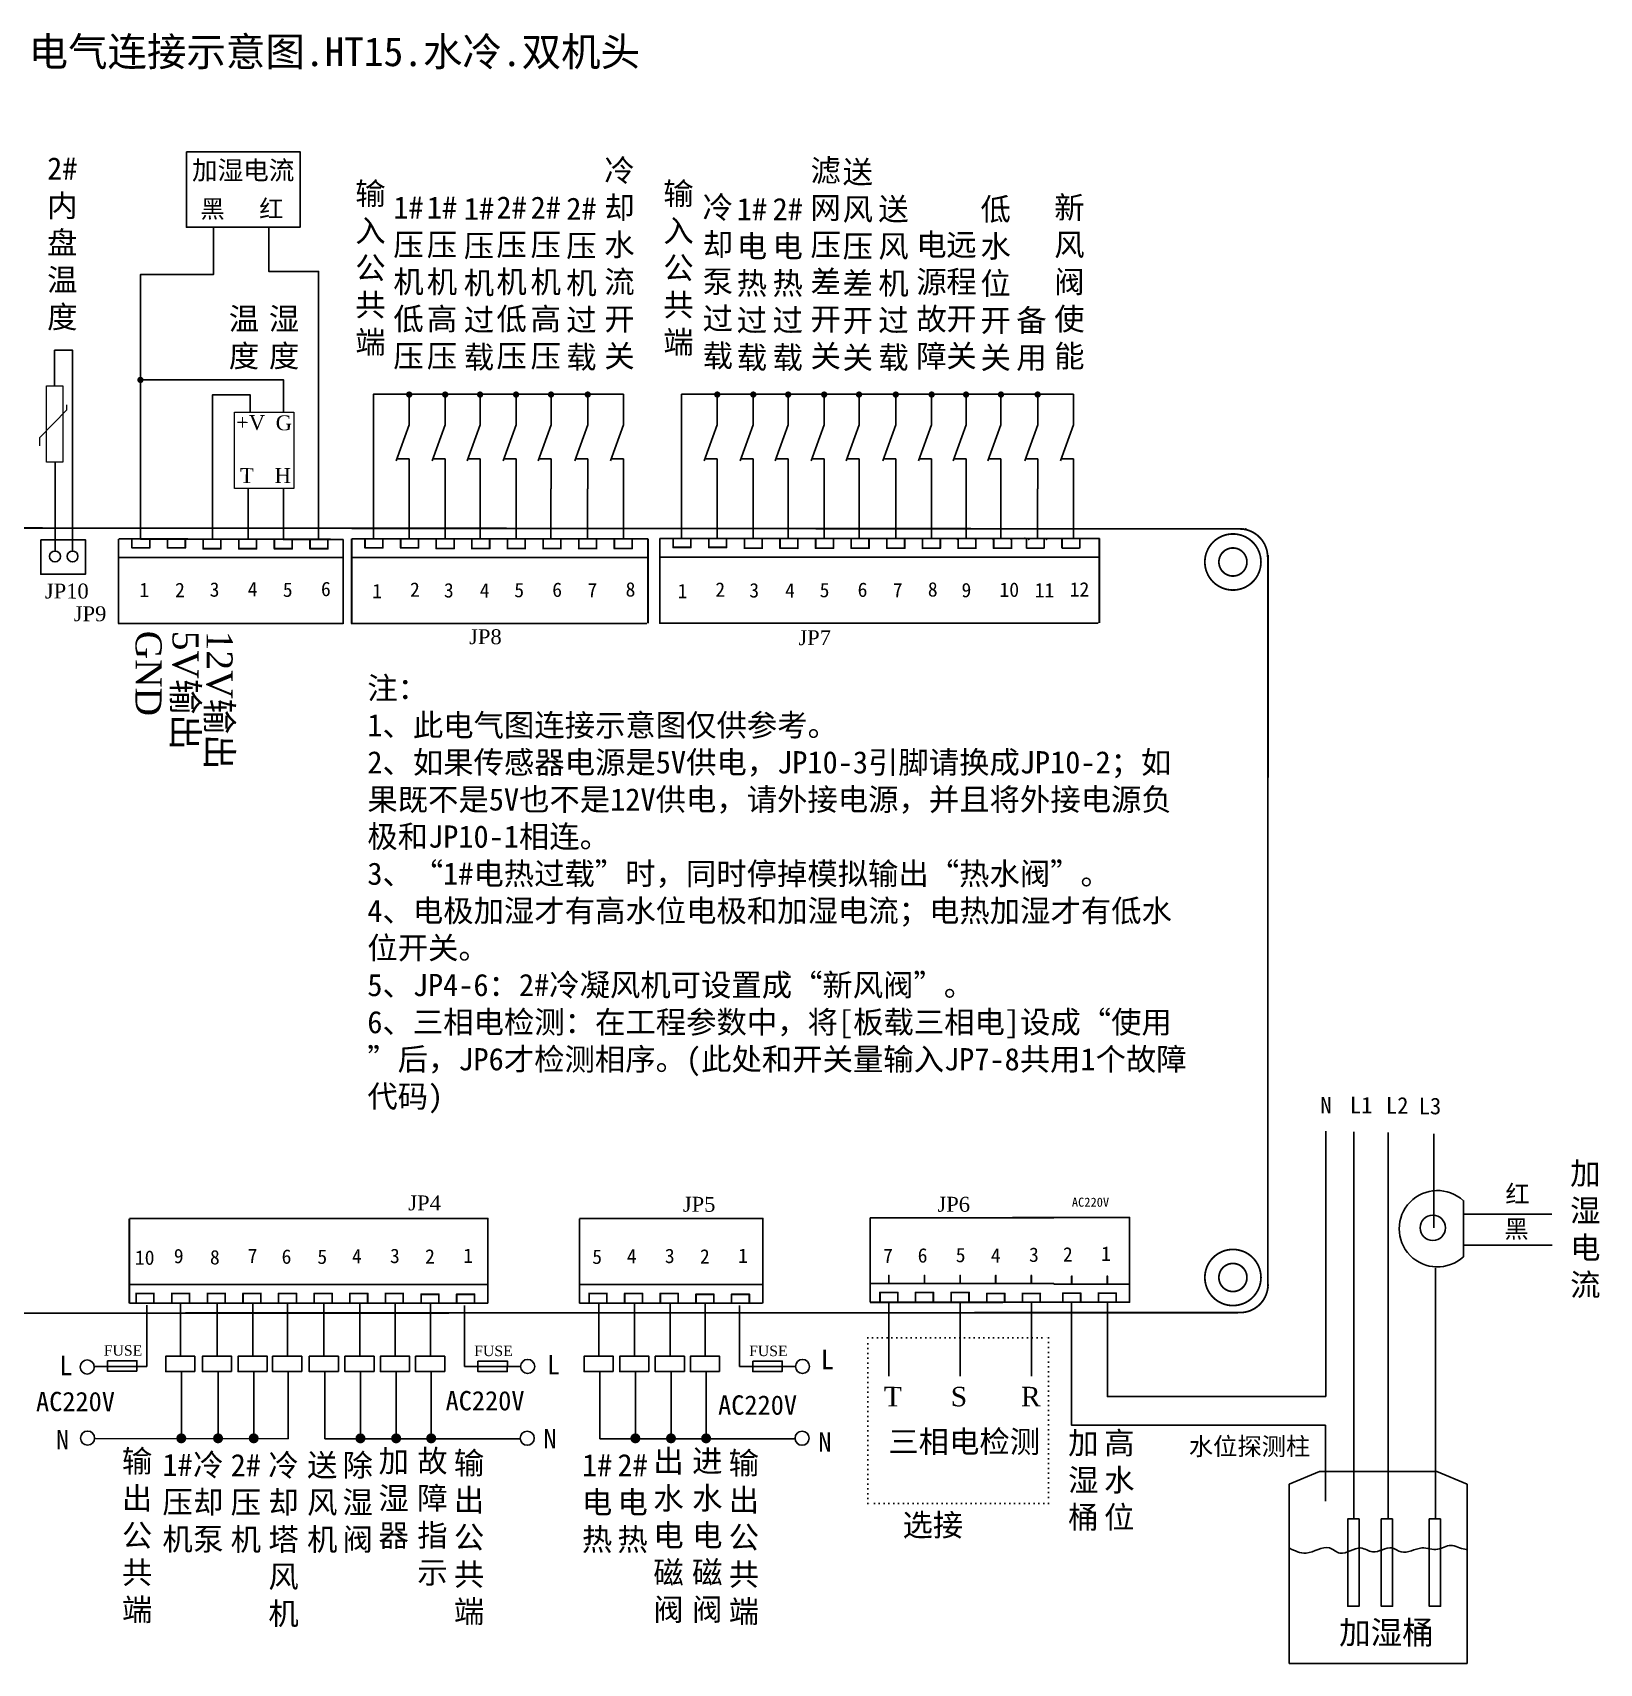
# Model space of a CAD drawing. Extents: x 11631 to 18787, y -994 to 1180.
# Drawn here: x 16699 to 18787, y -994 to 1180 of the extents above; entities that cross this region are included whole.
import ezdxf

# ---------------------------------------------------------------- set-up
doc = ezdxf.new("R2010")
doc.units = 0
doc.linetypes.add('DOT', pattern=[6.35, 0, -6.35])
doc.layers.get('0').update_dxf_attribs({"linetype": 'CONTINUOUS'})
for name, color, linetype in [('BOTTOMSOLDER', 6, 'CONTINUOUS'), ('instruction', 7, 'CONTINUOUS'), ('KEEPOUTLAYER', 6, 'CONTINUOUS'), ('MECHANICAL1', 251, 'CONTINUOUS'), ('TOPOVERLAY', 2, 'CONTINUOUS')]:
    doc.layers.add(name, color=color, linetype=linetype)
doc.styles.add('宋体', font='')
doc.styles.get('宋体').set_extended_font_data('SimSun')

# ---------------------------------------------------------------- blocks, each defined once
blk = doc.blocks.new('常闭2')
at = {"color": 0}
for p, q in [((1.28, 7.79), (1.28, 5.04)), ((1.28, 1.9), (2.48, 5.21)), ((1.28, 5.04), (2.42, 5.04)), ((1.28, 1.9), (1.28, -0.93))]:
    blk.add_line(p, q, dxfattribs=at)

msp = doc.modelspace()

# ---------------------------------------------------------------- hatches: boundary and pattern name
h = msp.add_hatch(color=256)
edge = h.paths.add_edge_path()
edge.add_arc((16842.5, 716.6), 4.23, 540, 900)
h = msp.add_hatch(color=256)
edge = h.paths.add_edge_path()
edge.add_arc((17200.8, 697.1), 4.23, 540, 900)
h = msp.add_hatch(color=256)
edge = h.paths.add_edge_path()
edge.add_arc((17248.8, 697.1), 4.23, 540, 900)
h = msp.add_hatch(color=256)
edge = h.paths.add_edge_path()
edge.add_arc((17295.3, 697.1), 4.23, 540, 900)
h = msp.add_hatch(color=256)
edge = h.paths.add_edge_path()
edge.add_arc((17343.3, 697.1), 4.23, 540, 900)
h = msp.add_hatch(color=256)
edge = h.paths.add_edge_path()
edge.add_arc((17389.9, 697.1), 4.23, 540, 900)
h = msp.add_hatch(color=256)
edge = h.paths.add_edge_path()
edge.add_arc((17438.8, 697.1), 4.23, 540, 900)
h = msp.add_hatch(color=256)
edge = h.paths.add_edge_path()
edge.add_arc((17611.5, 697.1), 4.23, 540, 900)
h = msp.add_hatch(color=256)
edge = h.paths.add_edge_path()
edge.add_arc((17659.5, 697.1), 4.23, 540, 900)
h = msp.add_hatch(color=256)
edge = h.paths.add_edge_path()
edge.add_arc((17706, 697.1), 4.23, 540, 900)
h = msp.add_hatch(color=256)
edge = h.paths.add_edge_path()
edge.add_arc((17754, 697.1), 4.23, 540, 900)
h = msp.add_hatch(color=256)
edge = h.paths.add_edge_path()
edge.add_arc((17800.5, 697.1), 4.23, 540, 900)
h = msp.add_hatch(color=256)
edge = h.paths.add_edge_path()
edge.add_arc((17849.5, 697.1), 4.23, 540, 900)
h = msp.add_hatch(color=256)
edge = h.paths.add_edge_path()
edge.add_arc((17897.3, 697.1), 4.23, 540, 900)
h = msp.add_hatch(color=256)
edge = h.paths.add_edge_path()
edge.add_arc((17943.2, 697.1), 4.23, 540, 900)
h = msp.add_hatch(color=256)
edge = h.paths.add_edge_path()
edge.add_arc((17989.7, 697.1), 4.23, 540, 900)
h = msp.add_hatch(color=256)
edge = h.paths.add_edge_path()
edge.add_arc((18038.6, 697.1), 4.23, 540, 900)
h = msp.add_hatch(color=256)
edge = h.paths.add_edge_path()
edge.add_arc((16897, -694.2), 6.71, 180, 540)
h = msp.add_hatch(color=256)
edge = h.paths.add_edge_path()
edge.add_arc((16946, -694.2), 6.71, 180, 540)
h = msp.add_hatch(color=256)
edge = h.paths.add_edge_path()
edge.add_arc((16993.5, -694.2), 6.71, 180, 540)
h = msp.add_hatch(color=256)
edge = h.paths.add_edge_path()
edge.add_arc((17135.8, -694.2), 6.71, 180, 540)
h = msp.add_hatch(color=256)
edge = h.paths.add_edge_path()
edge.add_arc((17183.4, -694.2), 6.71, 180, 540)
h = msp.add_hatch(color=256)
edge = h.paths.add_edge_path()
edge.add_arc((17230.1, -694.2), 6.71, 180, 540)
h = msp.add_hatch(color=256)
edge = h.paths.add_edge_path()
edge.add_arc((17502.3, -694.2), 6.71, 180, 540)
h = msp.add_hatch(color=256)
edge = h.paths.add_edge_path()
edge.add_arc((17549.8, -694.2), 6.71, 180, 540)
h = msp.add_hatch(color=256)
edge = h.paths.add_edge_path()
edge.add_arc((17596.6, -694.2), 6.71, 180, 540)

# ---------------------------------------------------------------- linework, layer by layer
for p, q in [((16728, 756.4), (16728, 708.6)), ((16728.7, 488.9), (16728.8, 606.9)), ((18422.8, -638.6), (18422.8, -284.7)), ((18460.1, -285.7), (18460.1, -801.5)), ((18505.8, -286.7), (18505.8, -801.5)), ((18569, -466.9), (18569, -801.5)), ((18422.2, -777.8), (18422.2, -676.6)), ((18414.4, -738.4), (18373.9, -755.3)), ((18492.5, -738.4), (18414.4, -738.4)), ((18570.6, -738.4), (18492.5, -738.4)), ((18611.2, -755.3), (18570.6, -738.4)), ((18373.9, -755.3), (18373.9, -994.2)), ((18611.2, -755.3), (18611.1, -994.2)), ((18611.1, -994.2), (18373.8, -994.2))]:
    msp.add_line(p, q)
at = {"lineweight": 13}
for p, q in [((16744.6, 676.8), (16708.6, 639.9)), ((16744.6, 676.8), (16744.6, 683.6)), ((16708.6, 628.7), (16708.6, 639.9))]:
    msp.add_line(p, q, dxfattribs=at)
at = {"linetype": 'Continuous'}
for p, q in [((18566.6, -413.5), (18566.6, -288.5)), ((18606.3, -377.2), (18606.3, -452.1)), ((17840.2, -514), (17840.2, -611.2)), ((17935.5, -514), (17935.5, -611.2)), ((18030.3, -514), (18030.3, -611.2))]:
    msp.add_line(p, q, dxfattribs=at)
at = {"color": 7}
msp.add_lwpolyline([(16903.8, 1020.7), (17055.4, 1020.7), (17055.4, 920), (16903.8, 920)], close=True, dxfattribs=at)
at = {"linetype": 'Continuous', "flags": 128}
for points in [[(16842.7, 504.8), (16842.7, 857.2), (16940, 857.2), (16940, 920)], [(17080.1, 504.8), (17080.1, 861.3), (17013.5, 861.3), (17013.5, 920)], [(16728, 756.4), (16751.9, 756.4), (16751.9, 488.5)], [(17033.2, 673.7), (17033.2, 716.8), (16842.5, 716.8)], [(16938.4, 504.9), (16938.4, 696.7), (16988.8, 696.7), (16988.8, 673.7)], [(17153.2, 504.8), (17153.2, 697.4), (17486.6, 697.4)], [(17563.9, 504.8), (17563.9, 697.4), (18086.4, 697.6)], [(16709.7, 503.6), (16709.7, 457.6), (16769.1, 457.6), (16769.2, 503.6), (16709.7, 503.6)], [(18606.1, -395.2), (18723.9, -395.2)], [(18606.1, -436.8), (18724.5, -436.8)], [(18422.2, -676.6), (18083.7, -676.6), (18083.7, -513.6)], [(18422.8, -638.6), (18131.5, -638.6), (18131.5, -513.6)], [(16798.5, -590.7), (16798.5, -604.6), (16837.7, -604.6), (16837.8, -590.7), (16798.5, -590.7)], [(17292.4, -591.3), (17292.4, -605.2), (17331.6, -605.2), (17331.7, -591.3), (17292.4, -591.3)], [(17658.8, -591.3), (17658.8, -605.2), (17698, -605.2), (17698.1, -591.3), (17658.8, -591.3)]]:
    msp.add_lwpolyline(points, dxfattribs=at)
at = {"lineweight": 13}
for points in [[(16717.4, 708.8), (16739.2, 708.8), (16739.2, 607.1), (16717.4, 607.1)], [(16967.7, 673.7), (17046.8, 673.7), (17046.8, 571.9), (16967.7, 571.9)]]:
    msp.add_lwpolyline(points, close=True, dxfattribs=at)
at = {"linetype": 'DOT'}
msp.add_lwpolyline([(17812.1, -560.2), (18053.1, -560.2), (18053.1, -781), (17812.1, -781)], close=True, dxfattribs=at)
for points in [[(18467, -801.5), (18452, -801.5), (18452, -918), (18467, -918)], [(18511.7, -801.5), (18496.6, -801.5), (18496.6, -918), (18511.7, -918)], [(18575.7, -801.5), (18560.6, -801.5), (18560.6, -918), (18575.7, -918)]]:
    msp.add_lwpolyline(points, close=True)
at = {"linetype": 'Continuous'}
for centre, radius in [((16728.6, 481.3), 7.26), ((16752, 481.3), 7.26), ((18565.4, -413.6), 16.9)]:
    msp.add_circle(centre, radius, dxfattribs=at)
msp.add_arc((18571.5, -414.8), 50.9, 47.1908, 312.8092, dxfattribs=at)
msp.add_open_spline([(18611.2, -842.1), (18610.2, -842.2), (18602.8, -842), (18589.7, -832.4), (18571.1, -845.9), (18548.5, -835.6), (18527.5, -851.3), (18507.3, -834.7), (18487.9, -851.4), (18465.9, -833.8), (18445, -854.4), (18423.3, -832.7), (18398.8, -853.1), (18381.3, -844.1), (18373.9, -840.3)], degree=3, knots=[1.653816, 1.653816, 1.653816, 1.653816, 2.024251, 4.527591, 6.819812, 9.463756, 13.037985, 14.709977, 18.068633, 20.151488, 23.772549, 25.736137, 29.784644, 32.768553, 32.768553, 32.768553, 32.768553])
at = {"layer": 'BOTTOMSOLDER', "color": 7, "linetype": 'Continuous'}
for p, q in [((16851.2, -598.3), (16851.2, -516.5)), ((16895.9, -513), (16895.9, -584.8)), ((16944.9, -513), (16944.9, -584.8)), ((16992.4, -513), (16992.4, -584.8)), ((17038.4, -513), (17038.4, -584.8)), ((17087.2, -513), (17087.2, -584.8)), ((17134.8, -513), (17134.8, -584.8)), ((17182.3, -513), (17182.3, -584.8)), ((17229, -513), (17229, -584.8)), ((17274.6, -598.6), (17274.6, -517.1)), ((17453.7, -513), (17453.7, -584.8)), ((17501.2, -513), (17501.2, -584.8)), ((17548.7, -513), (17548.7, -584.8)), ((17595.5, -513), (17595.5, -584.8)), ((17641, -598.6), (17641, -517.1)), ((16780.9, -598.3), (16851.2, -598.3)), ((16897.1, -694.7), (16897.1, -605.2)), ((16946.1, -694.7), (16946.1, -605.2)), ((16993.6, -694.7), (16993.6, -605.2)), ((17039.6, -694.7), (17039.6, -605.2)), ((17088.4, -694.7), (17088.4, -605.2)), ((17135.9, -694.7), (17135.9, -605.2)), ((17183.4, -694.7), (17183.4, -605.2)), ((17230.2, -694.7), (17230.2, -605.2)), ((17348.9, -598.6), (17274.6, -598.6)), ((17454.8, -694.7), (17454.8, -605.2)), ((17502.4, -694.7), (17502.4, -605.2)), ((17549.9, -694.7), (17549.9, -605.2)), ((17596.7, -694.7), (17596.7, -605.2)), ((17715.4, -598.6), (17641, -598.6)), ((17039.6, -694.7), (16781.5, -694.5)), ((17088.4, -694.7), (17348.8, -694.8)), ((17454.8, -694.7), (17715.2, -694.8))]:
    msp.add_line(p, q, dxfattribs=at)
for points in [[(16915, -605.2), (16876.2, -605.2), (16876.2, -584.8), (16915, -584.8)], [(16964, -605.2), (16925.1, -605.2), (16925.1, -584.8), (16964, -584.8)], [(17011.5, -605.2), (16972.6, -605.2), (16972.6, -584.8), (17011.5, -584.8)], [(17057.6, -605.2), (17018.7, -605.2), (17018.7, -584.8), (17057.6, -584.8)], [(17106.4, -605.2), (17067.5, -605.2), (17067.5, -584.8), (17106.4, -584.8)], [(17153.9, -605.2), (17115, -605.2), (17115, -584.8), (17153.9, -584.8)], [(17201.4, -605.2), (17162.5, -605.2), (17162.5, -584.8), (17201.4, -584.8)], [(17248.2, -605.2), (17209.3, -605.2), (17209.3, -584.8), (17248.2, -584.8)], [(17472.8, -605.2), (17433.9, -605.2), (17433.9, -584.8), (17472.8, -584.8)], [(17520.3, -605.2), (17481.4, -605.2), (17481.4, -584.8), (17520.3, -584.8)], [(17567.8, -605.2), (17528.9, -605.2), (17528.9, -584.8), (17567.8, -584.8)], [(17614.6, -605.2), (17575.7, -605.2), (17575.7, -584.8), (17614.6, -584.8)]]:
    msp.add_lwpolyline(points, close=True, dxfattribs=at)
for centre in [(16771.6, -599.1), (17358.7, -598.4), (17725.1, -598.4), (16772.1, -693.9), (17358.1, -694), (17724.5, -694)]:
    msp.add_circle(centre, 9.37, dxfattribs=at)
at = {"layer": 'instruction', "color": 0}
for p, q in [((16986.2, 504.9), (16986.2, 571.5)), ((17033.2, 504.9), (17033.2, 571.5)), ((17200.8, 504.8), (17200.8, 571.4)), ((17248.8, 504.8), (17248.8, 571.4)), ((17295.3, 504.8), (17295.3, 571.4)), ((17343.3, 504.8), (17343.3, 571.4)), ((17389.8, 504.8), (17389.8, 571.4)), ((17438.7, 504.8), (17438.7, 571.4)), ((17486.6, 504.8), (17486.6, 571.4)), ((17611.5, 504.8), (17611.5, 571.4)), ((17659.5, 504.8), (17659.5, 571.4)), ((17706, 504.8), (17706, 571.4)), ((17754, 504.8), (17754, 571.4)), ((17800.5, 504.8), (17800.5, 571.4)), ((17849.4, 504.8), (17849.4, 571.4)), ((17897.2, 504.8), (17897.2, 571.4)), ((17943.2, 504.8), (17943.2, 571.4)), ((17989.7, 504.8), (17989.7, 571.4)), ((18038.6, 504.8), (18038.6, 571.4)), ((18086.4, 504.8), (18086.4, 571.4))]:
    msp.add_line(p, q, dxfattribs=at)
at = {"layer": 'KEEPOUTLAYER', "color": 7, "const_width": 2.37}
for points in [[(18307.8, 518), (15940.4, 519.7)], [(18345.7, 483.3), (18345.4, -493.3)], [(18308.3, -526.6), (15940.4, -527.6)]]:
    msp.add_lwpolyline(points, dxfattribs=at)
at = {"layer": 'KEEPOUTLAYER', "color": 7}
for points, const_width in [([(18261.5, 473.9, 1), (18336.3, 473.9, 1)], 2.37), ([(18313.2, 518, 1), (18312, 518, 1)], 1.19), ([(18313.2, 518, 1), (18312, 518, 1)], 1.19), ([(18262.1, 473.9, 1), (18260.9, 473.9, 1)], 1.19), ([(18318.2, 473.9, 1), (18317, 473.9, 1)], 1.19), ([(18336.9, 473.9, 1), (18335.7, 473.9, 1)], 1.19), ([(18261.5, -479.8, 1), (18336.3, -479.8, 1)], 2.37), ([(18262.1, -479.8, 1), (18260.9, -479.8, 1)], 1.19), ([(18318.2, -479.8, 1), (18317, -479.8, 1)], 1.19), ([(18336.9, -479.8, 1), (18335.7, -479.8, 1)], 1.19), ([(18346.3, -489.2, 1), (18345.1, -489.2, 1)], 1.19), ([(18346.3, -489.2, 1), (18345.1, -489.2, 1)], 1.19)]:
    msp.add_lwpolyline(points, format="xyb", close=True, dxfattribs=dict(at, const_width=const_width))
at = {"layer": 'KEEPOUTLAYER', "color": 7, "const_width": 2.37}
for points in [[(18307.8, 518, -0.414214), (18345.2, 480.6)], [(18345.7, -489.2, -0.414214), (18308.3, -526.6)]]:
    msp.add_lwpolyline(points, format="xyb", dxfattribs=at)
at = {"layer": 'MECHANICAL1', "color": 7}
for points, const_width in [([(18280.2, 473.9, 1), (18317.6, 473.9, 1)], 2.37), ([(18280.8, 473.9, 1), (18279.6, 473.9, 1)], 1.19), ([(18318.2, 473.9, 1), (18317, 473.9, 1)], 1.19), ([(18336.9, 473.9, 1), (18335.7, 473.9, 1)], 1.19), ([(18280.2, -479.8, 1), (18317.6, -479.8, 1)], 2.37), ([(18280.8, -479.8, 1), (18279.6, -479.8, 1)], 1.19), ([(18318.2, -479.8, 1), (18317, -479.8, 1)], 1.19), ([(18336.9, -479.8, 1), (18335.7, -479.8, 1)], 1.19)]:
    msp.add_lwpolyline(points, format="xyb", close=True, dxfattribs=dict(at, const_width=const_width))
at = {"layer": 'TOPOVERLAY', "color": 7, "const_width": 2.37}
for points in [[(16813.3, 391.9), (16813.3, 504.7)], [(16813.3, 504.7), (17112.8, 504)], [(16831.1, 492.2), (16831.1, 504.1)], [(16854.9, 492.8), (16854.9, 504.7)], [(16878.6, 492.8), (16878.6, 504.7)], [(16902.3, 492.8), (16902.3, 504.7)], [(16926.1, 491.6), (16926.1, 503.5)], [(16949.8, 491.6), (16949.8, 503.5)], [(16973.6, 491.6), (16973.6, 503.5)], [(16997.3, 491.6), (16997.3, 503.5)], [(17021, 491.6), (17021, 503.5)], [(17044.8, 491.6), (17044.8, 503.5)], [(17068.5, 491.6), (17068.5, 503.5)], [(17092.3, 491.6), (17092.3, 503.5)], [(17112.8, 391.2), (17112.8, 504)], [(17124.1, 392), (17124.1, 504.8)], [(17124.1, 504.8), (17519.3, 504.8)], [(17141.9, 492.9), (17141.9, 504.8)], [(17165.6, 492.9), (17165.6, 504.8)], [(17189.4, 492.9), (17189.4, 504.8)], [(17213.1, 492.9), (17213.1, 504.8)], [(17236.8, 491.8), (17236.8, 503.6)], [(17260.6, 491.8), (17260.6, 503.6)], [(17284.3, 491.8), (17284.3, 503.6)], [(17308.1, 491.8), (17308.1, 503.6)], [(17331.8, 491.8), (17331.8, 503.6)], [(17355.5, 491.8), (17355.5, 503.6)], [(17379.3, 491.8), (17379.3, 503.6)], [(17403, 491.8), (17403, 503.6)], [(17426.8, 491.8), (17426.8, 503.6)], [(17450.5, 491.8), (17450.5, 503.6)], [(17474.3, 491.8), (17474.3, 503.6)], [(17498, 491.8), (17498, 503.6)], [(17519.1, 392), (17519.1, 504.8)], [(17534.9, 392.5), (17534.9, 505.3)], [(17534.9, 505.3), (18121.1, 505.3)], [(17552.7, 493.4), (17552.7, 505.3)], [(17576.4, 493.4), (17576.4, 505.3)], [(17600.2, 493.4), (17600.2, 505.3)], [(17623.9, 493.4), (17623.9, 505.3)], [(17647.7, 492.2), (17647.7, 504.1)], [(17671.4, 492.2), (17671.4, 504.1)], [(17695.1, 492.2), (17695.1, 504.1)], [(17718.9, 492.2), (17718.9, 504.1)], [(17742.6, 492.2), (17742.6, 504.1)], [(17766.4, 492.2), (17766.4, 504.1)], [(17790.1, 492.2), (17790.1, 504.1)], [(17813.8, 492.2), (17813.8, 504.1)], [(17837.6, 492.2), (17837.6, 504.1)], [(17861.3, 492.2), (17861.3, 504.1)], [(17885.1, 492.2), (17885.1, 504.1)], [(17908.8, 492.2), (17908.8, 504.1)], [(17932.6, 492.2), (17932.6, 504.1)], [(17956.3, 492.2), (17956.3, 504.1)], [(17980, 492.2), (17980, 504.1)], [(18003.8, 492.2), (18003.8, 504.1)], [(18023.6, 492.2), (18023.6, 504.1)], [(18047.3, 492.2), (18047.3, 504.1)], [(18071, 492.2), (18071, 504.1)], [(18094.8, 492.2), (18094.8, 504.1)], [(18120.9, 392.5), (18120.9, 505.3)], [(16812.3, 479.8), (17112.8, 479.8)], [(16831.1, 492.8), (16854.9, 492.8)], [(16878.6, 492.8), (16902.3, 492.8)], [(16926.1, 491.6), (16949.8, 491.6)], [(16973.6, 491.6), (16997.3, 491.6)], [(17021, 491.6), (17044.8, 491.6)], [(17068.5, 491.6), (17092.3, 491.6)], [(17123.1, 479.9), (17519.1, 479.9)], [(17141.9, 492.9), (17165.6, 492.9)], [(17189.4, 492.9), (17213.1, 492.9)], [(17236.8, 491.8), (17260.6, 491.8)], [(17284.3, 491.8), (17308.1, 491.8)], [(17331.8, 491.8), (17355.5, 491.8)], [(17379.3, 491.8), (17403, 491.8)], [(17426.8, 491.8), (17450.5, 491.8)], [(17474.3, 491.8), (17498, 491.8)], [(17534.9, 480.4), (17736.7, 480.4)], [(17552.7, 493.4), (17576.4, 493.4)], [(17600.2, 493.4), (17623.9, 493.4)], [(17647.7, 492.2), (17671.4, 492.2)], [(17695.1, 492.2), (17718.9, 492.2)], [(17724.8, 480.4), (18120.9, 480.4)], [(17742.6, 492.2), (17766.4, 492.2)], [(17790.1, 492.2), (17813.8, 492.2)], [(17837.6, 492.2), (17861.3, 492.2)], [(17885.1, 492.2), (17908.8, 492.2)], [(17932.6, 492.2), (17956.3, 492.2)], [(17980, 492.2), (18003.8, 492.2)], [(18023.6, 492.2), (18047.3, 492.2)], [(18071, 492.2), (18094.8, 492.2)], [(16812.7, 391.9), (17112.8, 391.9)], [(17123.5, 392), (17517.6, 392)], [(17534.9, 392.5), (18119.4, 392.5)], [(17305.7, -401.3), (16827.7, -401.3)], [(16827.7, -401.3), (16827.7, -514.1)], [(17305.7, -401.3), (17305.7, -514.1)], [(17672.1, -401.3), (17427.8, -401.3)], [(17427.8, -401.3), (17427.8, -514.1)], [(17672.1, -401.3), (17672.1, -514.1)], [(18059.9, -400.1), (17815.2, -400.2)], [(17815.2, -400.2), (17815.2, -512.9)], [(18059.9, -399.8), (18161.1, -399.8)], [(18161.1, -512.6), (18161.1, -399.8)], [(17840.3, -477.2), (17840.3, -487.9)], [(17887.8, -477.2), (17887.8, -487.9)], [(17935.3, -477.2), (17935.3, -487.9)], [(17982.7, -477.2), (17982.7, -487.9)], [(18030.2, -477.2), (18030.2, -487.9)], [(18084, -488.8), (18084, -478.1)], [(18131.5, -488.8), (18131.5, -478.1)], [(17115.8, -489.2), (16827.7, -489.2)], [(16860.5, -501), (16836.8, -501)], [(16836.8, -501), (16836.8, -512.9)], [(16860.5, -501), (16860.5, -512.9)], [(16884.3, -501), (16884.3, -512.9)], [(16908, -501), (16884.3, -501)], [(16908, -501), (16908, -512.9)], [(16955.5, -501), (16931.8, -501)], [(16931.8, -501), (16931.8, -512.9)], [(16955.5, -501), (16955.5, -512.9)], [(16979.2, -501), (16979.2, -512.9)], [(17003, -501), (16979.2, -501)], [(17003, -501), (17003, -512.9)], [(17026.7, -501), (17026.7, -512.9)], [(17050.5, -501), (17026.7, -501)], [(17050.5, -501), (17050.5, -512.9)], [(17074.2, -501), (17074.2, -512.9)], [(17098, -501), (17074.2, -501)], [(17098, -501), (17098, -512.9)], [(17305.7, -489.2), (17103.9, -489.2)], [(17121.7, -501), (17121.7, -512.9)], [(17145.4, -501), (17121.7, -501)], [(17145.4, -501), (17145.4, -512.9)], [(17192.9, -501), (17169.2, -501)], [(17169.2, -501), (17169.2, -512.9)], [(17192.9, -501), (17192.9, -512.9)], [(17482.2, -489.2), (17427.8, -489.2)], [(17440.6, -501), (17440.6, -512.9)], [(17464.4, -501), (17440.6, -501)], [(17464.4, -501), (17464.4, -512.9)], [(17672.1, -489.2), (17470.3, -489.2)], [(17488.1, -501), (17488.1, -512.9)], [(17511.8, -501), (17488.1, -501)], [(17511.8, -501), (17511.8, -512.9)], [(17559.3, -501), (17535.6, -501)], [(17535.6, -501), (17535.6, -512.9)], [(17559.3, -501), (17559.3, -512.9)], [(17870, -487.9), (17815.2, -487.9)], [(17828.4, -499.8), (17828.4, -511.7)], [(17852.2, -499.8), (17828.4, -499.8)], [(17852.2, -499.8), (17852.2, -511.7)], [(18059.9, -487.9), (17858.1, -487.9)], [(17875.9, -499.8), (17875.9, -511.7)], [(17899.6, -499.8), (17875.9, -499.8)], [(17899.6, -499.8), (17899.6, -511.7)], [(17947.1, -499.8), (17923.4, -499.8)], [(17923.4, -499.8), (17923.4, -511.7)], [(17947.1, -499.8), (17947.1, -511.7)], [(17994.6, -501), (17970.9, -501)], [(17970.9, -501), (17970.9, -512.8)], [(17994.6, -501), (17994.6, -512.8)], [(18018.4, -501), (18018.4, -512.8)], [(18042.1, -501), (18018.4, -501)], [(18042.1, -501), (18042.1, -512.8)], [(18059.9, -488.8), (18161.1, -488.8)], [(18072.1, -500.7), (18095.9, -500.7)], [(18072.1, -512.6), (18072.1, -500.7)], [(18095.9, -512.6), (18095.9, -500.7)], [(18119.6, -512.6), (18119.6, -500.7)], [(18119.6, -500.7), (18143.3, -500.7)], [(18143.3, -512.6), (18143.3, -500.7)], [(17305.7, -514.1), (16827.7, -514.1)], [(17240.4, -502.2), (17216.7, -502.2)], [(17216.7, -502.2), (17216.7, -514.1)], [(17240.4, -502.2), (17240.4, -514.1)], [(17264.1, -502.2), (17264.1, -514.1)], [(17287.9, -502.2), (17264.1, -502.2)], [(17287.9, -502.2), (17287.9, -514.1)], [(17672.1, -514.1), (17427.8, -514.1)], [(17606.8, -502.2), (17583.1, -502.2)], [(17583.1, -502.2), (17583.1, -514.1)], [(17606.8, -502.2), (17606.8, -514.1)], [(17630.6, -502.2), (17630.6, -514.1)], [(17654.3, -502.2), (17630.6, -502.2)], [(17654.3, -502.2), (17654.3, -514.1)], [(18059.9, -512.8), (17815.2, -512.9)], [(18059.9, -512.6), (18161.1, -512.6)]]:
    msp.add_lwpolyline(points, dxfattribs=at)
at = {"layer": 'TOPOVERLAY', "color": 7, "const_width": 1.19}
for points in [[(16949.2, 503.5, 1), (16950.4, 503.5, 1)], [(16973, 503.5, 1), (16974.2, 503.5, 1)], [(16996.7, 503.5, 1), (16997.9, 503.5, 1)], [(17020.5, 503.5, 1), (17021.6, 503.5, 1)], [(17044.2, 503.5, 1), (17045.4, 503.5, 1)], [(17067.9, 503.5, 1), (17069.1, 503.5, 1)], [(17091.7, 503.5, 1), (17092.9, 503.5, 1)], [(17670.8, 504.1, 1), (17672, 504.1, 1)], [(17694.6, 504.1, 1), (17695.7, 504.1, 1)], [(17718.3, 504.1, 1), (17719.5, 504.1, 1)], [(17742, 504.1, 1), (17743.2, 504.1, 1)], [(17765.8, 504.1, 1), (17767, 504.1, 1)], [(17789.5, 504.1, 1), (17790.7, 504.1, 1)], [(17813.3, 504.1, 1), (17814.4, 504.1, 1)], [(17837, 504.1, 1), (17838.2, 504.1, 1)], [(17860.7, 504.1, 1), (17861.9, 504.1, 1)], [(17931.2, 504.1, 1), (17932.4, 504.1, 1)], [(17955, 504.1, 1), (17956.2, 504.1, 1)], [(17978.7, 504.1, 1), (17979.9, 504.1, 1)], [(18002.4, 504.1, 1), (18003.6, 504.1, 1)], [(18021, 505.5, 1), (18022.2, 505.5, 1)], [(18021, 505.5, 1), (18022.2, 505.5, 1)], [(18026.2, 504.1, 1), (18027.4, 504.1, 1)], [(18049.9, 504.1, 1), (18051.1, 504.1, 1)], [(18316.8, 518, 1), (18315.6, 518, 1)], [(16854.3, 492.8, 1), (16855.4, 492.8, 1)], [(16854.3, 492.8, 1), (16855.4, 492.8, 1)], [(16878, 492.8, 1), (16879.2, 492.8, 1)], [(16878, 492.8, 1), (16879.2, 492.8, 1)], [(16901.7, 492.8, 1), (16902.9, 492.8, 1)], [(16901.7, 492.8, 1), (16902.9, 492.8, 1)], [(16925.5, 491.6, 1), (16926.7, 491.6, 1)], [(16925.5, 491.6, 1), (16926.7, 491.6, 1)], [(16949.2, 491.6, 1), (16950.4, 491.6, 1)], [(16949.2, 491.6, 1), (16950.4, 491.6, 1)], [(16973, 491.6, 1), (16974.2, 491.6, 1)], [(16973, 491.6, 1), (16974.2, 491.6, 1)], [(16996.7, 491.6, 1), (16997.9, 491.6, 1)], [(16996.7, 491.6, 1), (16997.9, 491.6, 1)], [(17020.5, 491.6, 1), (17021.6, 491.6, 1)], [(17020.5, 491.6, 1), (17021.6, 491.6, 1)], [(17044.2, 491.6, 1), (17045.4, 491.6, 1)], [(17044.2, 491.6, 1), (17045.4, 491.6, 1)], [(17067.9, 491.6, 1), (17069.1, 491.6, 1)], [(17067.9, 491.6, 1), (17069.1, 491.6, 1)], [(17091.7, 491.6, 1), (17092.9, 491.6, 1)], [(17091.7, 491.6, 1), (17092.9, 491.6, 1)], [(17123.5, 479.9, 1), (17124.7, 479.9, 1)], [(17141.3, 492.9, 1), (17142.5, 492.9, 1)], [(17141.3, 492.9, 1), (17142.5, 492.9, 1)], [(17165, 492.9, 1), (17166.2, 492.9, 1)], [(17165, 492.9, 1), (17166.2, 492.9, 1)], [(17188.8, 492.9, 1), (17190, 492.9, 1)], [(17188.8, 492.9, 1), (17190, 492.9, 1)], [(17212.5, 492.9, 1), (17213.7, 492.9, 1)], [(17212.5, 492.9, 1), (17213.7, 492.9, 1)], [(17236.3, 491.8, 1), (17237.4, 491.8, 1)], [(17236.3, 491.8, 1), (17237.4, 491.8, 1)], [(17260, 491.8, 1), (17261.2, 491.8, 1)], [(17260, 491.8, 1), (17261.2, 491.8, 1)], [(17283.7, 491.8, 1), (17284.9, 491.8, 1)], [(17283.7, 491.8, 1), (17284.9, 491.8, 1)], [(17307.5, 491.8, 1), (17308.7, 491.8, 1)], [(17307.5, 491.8, 1), (17308.7, 491.8, 1)], [(17331.2, 491.8, 1), (17332.4, 491.8, 1)], [(17331.2, 491.8, 1), (17332.4, 491.8, 1)], [(17355, 491.8, 1), (17356.1, 491.8, 1)], [(17355, 491.8, 1), (17356.1, 491.8, 1)], [(17378.7, 491.8, 1), (17379.9, 491.8, 1)], [(17378.7, 491.8, 1), (17379.9, 491.8, 1)], [(17402.4, 491.8, 1), (17403.6, 491.8, 1)], [(17402.4, 491.8, 1), (17403.6, 491.8, 1)], [(17426.2, 491.8, 1), (17427.4, 491.8, 1)], [(17426.2, 491.8, 1), (17427.4, 491.8, 1)], [(17449.9, 491.8, 1), (17451.1, 491.8, 1)], [(17449.9, 491.8, 1), (17451.1, 491.8, 1)], [(17473.7, 491.8, 1), (17474.8, 491.8, 1)], [(17473.7, 491.8, 1), (17474.8, 491.8, 1)], [(17497.4, 491.8, 1), (17498.6, 491.8, 1)], [(17497.4, 491.8, 1), (17498.6, 491.8, 1)], [(17534.3, 480.4, 1), (17535.5, 480.4, 1)], [(17552.1, 493.4, 1), (17553.3, 493.4, 1)], [(17552.1, 493.4, 1), (17553.3, 493.4, 1)], [(17575.8, 493.4, 1), (17577, 493.4, 1)], [(17575.8, 493.4, 1), (17577, 493.4, 1)], [(17599.6, 493.4, 1), (17600.8, 493.4, 1)], [(17599.6, 493.4, 1), (17600.8, 493.4, 1)], [(17623.3, 493.4, 1), (17624.5, 493.4, 1)], [(17623.3, 493.4, 1), (17624.5, 493.4, 1)], [(17647.1, 492.2, 1), (17648.3, 492.2, 1)], [(17647.1, 492.2, 1), (17648.3, 492.2, 1)], [(17670.8, 492.2, 1), (17672, 492.2, 1)], [(17670.8, 492.2, 1), (17672, 492.2, 1)], [(17694.6, 492.2, 1), (17695.7, 492.2, 1)], [(17694.6, 492.2, 1), (17695.7, 492.2, 1)], [(17718.3, 492.2, 1), (17719.5, 492.2, 1)], [(17718.3, 492.2, 1), (17719.5, 492.2, 1)], [(17742, 492.2, 1), (17743.2, 492.2, 1)], [(17742, 492.2, 1), (17743.2, 492.2, 1)], [(17765.8, 492.2, 1), (17767, 492.2, 1)], [(17765.8, 492.2, 1), (17767, 492.2, 1)], [(17789.5, 492.2, 1), (17790.7, 492.2, 1)], [(17789.5, 492.2, 1), (17790.7, 492.2, 1)], [(17813.3, 492.2, 1), (17814.4, 492.2, 1)], [(17813.3, 492.2, 1), (17814.4, 492.2, 1)], [(17837, 492.2, 1), (17838.2, 492.2, 1)], [(17837, 492.2, 1), (17838.2, 492.2, 1)], [(17860.7, 492.2, 1), (17861.9, 492.2, 1)], [(17860.7, 492.2, 1), (17861.9, 492.2, 1)], [(17884.5, 492.2, 1), (17885.7, 492.2, 1)], [(17884.5, 492.2, 1), (17885.7, 492.2, 1)], [(17908.2, 492.2, 1), (17909.4, 492.2, 1)], [(17908.2, 492.2, 1), (17909.4, 492.2, 1)], [(17932, 492.2, 1), (17933.1, 492.2, 1)], [(17932, 492.2, 1), (17933.1, 492.2, 1)], [(17955.7, 492.2, 1), (17956.9, 492.2, 1)], [(17955.7, 492.2, 1), (17956.9, 492.2, 1)], [(17979.4, 492.2, 1), (17980.6, 492.2, 1)], [(17979.4, 492.2, 1), (17980.6, 492.2, 1)], [(18003.2, 492.2, 1), (18004.4, 492.2, 1)], [(18003.2, 492.2, 1), (18004.4, 492.2, 1)], [(18021, 480.4, 1), (18022.2, 480.4, 1)], [(17108.5, 391.9, 1), (17109.7, 391.9, 1)], [(17108.5, 391.9, 1), (17109.7, 391.9, 1)], [(17123.5, 392, 1), (17124.7, 392, 1)], [(17123.5, 392, 1), (17124.7, 392, 1)], [(17419.2, 392, 1), (17420.4, 392, 1)], [(17419.2, 392, 1), (17420.4, 392, 1)], [(17534.3, 392.5, 1), (17535.5, 392.5, 1)], [(17534.3, 392.5, 1), (17535.5, 392.5, 1)], [(18021, 392.5, 1), (18022.2, 392.5, 1)], [(18021, 392.5, 1), (18022.2, 392.5, 1)], [(17306.3, -401.3, 1), (17305.1, -401.3, 1)], [(17306.3, -401.3, 1), (17305.1, -401.3, 1)], [(17672.7, -401.3, 1), (17671.5, -401.3, 1)], [(17672.7, -401.3, 1), (17671.5, -401.3, 1)], [(18060.5, -400.1, 1), (18059.3, -400.1, 1)], [(18060.5, -400.1, 1), (18059.3, -400.1, 1)], [(18160.6, -399.8, 1), (18161.7, -399.8, 1)], [(18160.6, -399.8, 1), (18161.7, -399.8, 1)], [(17840.9, -477.2, 1), (17839.7, -477.2, 1)], [(17888.4, -477.2, 1), (17887.2, -477.2, 1)], [(17935.9, -477.2, 1), (17934.7, -477.2, 1)], [(17983.3, -477.2, 1), (17982.1, -477.2, 1)], [(18030.8, -477.2, 1), (18029.6, -477.2, 1)], [(18083.4, -478.1, 1), (18084.6, -478.1, 1)], [(18130.9, -478.1, 1), (18132.1, -478.1, 1)], [(16837.4, -501, 1), (16836.2, -501, 1)], [(16837.4, -501, 1), (16836.2, -501, 1)], [(16861.1, -501, 1), (16859.9, -501, 1)], [(16861.1, -501, 1), (16859.9, -501, 1)], [(16884.9, -501, 1), (16883.7, -501, 1)], [(16884.9, -501, 1), (16883.7, -501, 1)], [(16908.6, -501, 1), (16907.4, -501, 1)], [(16908.6, -501, 1), (16907.4, -501, 1)], [(16932.4, -501, 1), (16931.2, -501, 1)], [(16932.4, -501, 1), (16931.2, -501, 1)], [(16956.1, -501, 1), (16954.9, -501, 1)], [(16956.1, -501, 1), (16954.9, -501, 1)], [(16979.8, -501, 1), (16978.7, -501, 1)], [(16979.8, -501, 1), (16978.7, -501, 1)], [(17003.6, -501, 1), (17002.4, -501, 1)], [(17003.6, -501, 1), (17002.4, -501, 1)], [(17027.3, -501, 1), (17026.1, -501, 1)], [(17027.3, -501, 1), (17026.1, -501, 1)], [(17051.1, -501, 1), (17049.9, -501, 1)], [(17051.1, -501, 1), (17049.9, -501, 1)], [(17074.8, -501, 1), (17073.6, -501, 1)], [(17074.8, -501, 1), (17073.6, -501, 1)], [(17098.5, -501, 1), (17097.4, -501, 1)], [(17098.5, -501, 1), (17097.4, -501, 1)], [(17122.3, -501, 1), (17121.1, -501, 1)], [(17122.3, -501, 1), (17121.1, -501, 1)], [(17146, -501, 1), (17144.8, -501, 1)], [(17146, -501, 1), (17144.8, -501, 1)], [(17169.8, -501, 1), (17168.6, -501, 1)], [(17169.8, -501, 1), (17168.6, -501, 1)], [(17193.5, -501, 1), (17192.3, -501, 1)], [(17193.5, -501, 1), (17192.3, -501, 1)], [(17306.3, -489.2, 1), (17305.1, -489.2, 1)], [(17441.2, -501, 1), (17440, -501, 1)], [(17441.2, -501, 1), (17440, -501, 1)], [(17465, -501, 1), (17463.8, -501, 1)], [(17465, -501, 1), (17463.8, -501, 1)], [(17488.7, -501, 1), (17487.5, -501, 1)], [(17488.7, -501, 1), (17487.5, -501, 1)], [(17512.4, -501, 1), (17511.3, -501, 1)], [(17512.4, -501, 1), (17511.3, -501, 1)], [(17536.2, -501, 1), (17535, -501, 1)], [(17536.2, -501, 1), (17535, -501, 1)], [(17559.9, -501, 1), (17558.7, -501, 1)], [(17559.9, -501, 1), (17558.7, -501, 1)], [(17672.7, -489.2, 1), (17671.5, -489.2, 1)], [(17829, -499.8, 1), (17827.8, -499.8, 1)], [(17829, -499.8, 1), (17827.8, -499.8, 1)], [(17840.9, -487.9, 1), (17839.7, -487.9, 1)], [(17852.8, -499.8, 1), (17851.6, -499.8, 1)], [(17852.8, -499.8, 1), (17851.6, -499.8, 1)], [(17858.7, -487.9, 1), (17857.5, -487.9, 1)], [(17870.6, -487.9, 1), (17869.4, -487.9, 1)], [(17876.5, -499.8, 1), (17875.3, -499.8, 1)], [(17876.5, -499.8, 1), (17875.3, -499.8, 1)], [(17888.4, -487.9, 1), (17887.2, -487.9, 1)], [(17900.2, -499.8, 1), (17899.1, -499.8, 1)], [(17900.2, -499.8, 1), (17899.1, -499.8, 1)], [(17924, -499.8, 1), (17922.8, -499.8, 1)], [(17924, -499.8, 1), (17922.8, -499.8, 1)], [(17935.9, -487.9, 1), (17934.7, -487.9, 1)], [(17947.7, -499.8, 1), (17946.5, -499.8, 1)], [(17947.7, -499.8, 1), (17946.5, -499.8, 1)], [(17971.5, -501, 1), (17970.3, -501, 1)], [(17971.5, -501, 1), (17970.3, -501, 1)], [(17983.3, -487.9, 1), (17982.1, -487.9, 1)], [(17995.2, -501, 1), (17994, -501, 1)], [(17995.2, -501, 1), (17994, -501, 1)], [(18018.9, -501, 1), (18017.8, -501, 1)], [(18018.9, -501, 1), (18017.8, -501, 1)], [(18030.8, -487.9, 1), (18029.6, -487.9, 1)], [(18042.7, -501, 1), (18041.5, -501, 1)], [(18042.7, -501, 1), (18041.5, -501, 1)], [(18060.5, -487.9, 1), (18059.3, -487.9, 1)], [(18071.5, -500.7, 1), (18072.7, -500.7, 1)], [(18071.5, -500.7, 1), (18072.7, -500.7, 1)], [(18083.4, -488.8, 1), (18084.6, -488.8, 1)], [(18095.3, -500.7, 1), (18096.5, -500.7, 1)], [(18095.3, -500.7, 1), (18096.5, -500.7, 1)], [(18119, -500.7, 1), (18120.2, -500.7, 1)], [(18119, -500.7, 1), (18120.2, -500.7, 1)], [(18130.9, -488.8, 1), (18132.1, -488.8, 1)], [(18142.7, -500.7, 1), (18143.9, -500.7, 1)], [(18142.7, -500.7, 1), (18143.9, -500.7, 1)], [(18160.6, -488.8, 1), (18161.7, -488.8, 1)], [(18346.3, -492.8, 1), (18345.1, -492.8, 1)], [(16979.8, -512.9, 1), (16978.7, -512.9, 1)], [(17003.6, -512.9, 1), (17002.4, -512.9, 1)], [(17027.3, -512.9, 1), (17026.1, -512.9, 1)], [(17051.1, -512.9, 1), (17049.9, -512.9, 1)], [(17074.8, -512.9, 1), (17073.6, -512.9, 1)], [(17098.5, -512.9, 1), (17097.4, -512.9, 1)], [(17122.3, -512.9, 1), (17121.1, -512.9, 1)], [(17146, -512.9, 1), (17144.8, -512.9, 1)], [(17169.8, -512.9, 1), (17168.6, -512.9, 1)], [(17217.2, -502.2, 1), (17216.1, -502.2, 1)], [(17217.2, -502.2, 1), (17216.1, -502.2, 1)], [(17241, -502.2, 1), (17239.8, -502.2, 1)], [(17241, -502.2, 1), (17239.8, -502.2, 1)], [(17264.7, -502.2, 1), (17263.5, -502.2, 1)], [(17264.7, -502.2, 1), (17263.5, -502.2, 1)], [(17288.5, -502.2, 1), (17287.3, -502.2, 1)], [(17288.5, -502.2, 1), (17287.3, -502.2, 1)], [(17441.2, -512.9, 1), (17440, -512.9, 1)], [(17465, -512.9, 1), (17463.8, -512.9, 1)], [(17488.7, -512.9, 1), (17487.5, -512.9, 1)], [(17512.4, -512.9, 1), (17511.3, -512.9, 1)], [(17536.2, -512.9, 1), (17535, -512.9, 1)], [(17583.7, -502.2, 1), (17582.5, -502.2, 1)], [(17583.7, -502.2, 1), (17582.5, -502.2, 1)], [(17607.4, -502.2, 1), (17606.2, -502.2, 1)], [(17607.4, -502.2, 1), (17606.2, -502.2, 1)], [(17631.1, -502.2, 1), (17630, -502.2, 1)], [(17631.1, -502.2, 1), (17630, -502.2, 1)], [(17654.9, -502.2, 1), (17653.7, -502.2, 1)], [(17654.9, -502.2, 1), (17653.7, -502.2, 1)], [(17829, -511.7, 1), (17827.8, -511.7, 1)], [(17852.8, -511.7, 1), (17851.6, -511.7, 1)], [(17876.5, -511.7, 1), (17875.3, -511.7, 1)], [(17900.2, -511.7, 1), (17899.1, -511.7, 1)], [(17924, -511.7, 1), (17922.8, -511.7, 1)], [(18071.5, -512.6, 1), (18072.7, -512.6, 1)], [(18095.3, -512.6, 1), (18096.5, -512.6, 1)], [(18119, -512.6, 1), (18120.2, -512.6, 1)], [(18142.7, -512.6, 1), (18143.9, -512.6, 1)], [(18160.6, -512.6, 1), (18161.7, -512.6, 1)], [(18160.6, -512.6, 1), (18161.7, -512.6, 1)]]:
    msp.add_lwpolyline(points, format="xyb", close=True, dxfattribs=at)

# ---------------------------------------------------------------- block references
at = {"color": 0, "xscale": 14.46337265325201, "yscale": 14.46337265333068, "zscale": 14.46337265328271, "rotation": 180}
for p in [(17219.3, 684.1), (17267.3, 684.1), (17313.8, 684.1), (17361.8, 684.1), (17408.4, 684.1), (17457.3, 684.1), (17505.1, 684.1), (17630, 684.1), (17678, 684.1), (17724.5, 684.1), (17772.5, 684.1), (17819.1, 684.1), (17868, 684.1), (17915.8, 684.1), (17961.7, 684.1), (18008.2, 684.1), (18057.2, 684.1), (18105, 684.1)]:
    msp.add_blockref('常闭2', p, dxfattribs=at)

# ---------------------------------------------------------------- texts
at = {"color": 0, "style": '宋体'}
for s, height, p in [('N', 22.1, (18415.5, -261.1)), ('L1', 22.15, (18454.8, -261.1)), ('L2', 22.15, (18502.8, -261.5)), ('L3', 22.15, (18546.5, -262.3)), ('水位探测柱', 23.73, (18240.1, -716.7)), ('加湿桶', 30.85, (18440.5, -968.4))]:
    msp.add_text(s, height=height, dxfattribs=at).set_placement(p)
at = {"layer": 'BOTTOMSOLDER', "color": 7, "linetype": 'Continuous'}
for s, insert, char_height, width, attachment_point in [('{\\fSimSun|b0|i0|c134|p54;恒温恒湿机.电气连接示意图.HT15.水冷.双机头}', (16404, 1173.4), 38.579, 1577.097, 1), ('{\\fSimSun|b0|i0|c134|p54;2#内盘温度}', (16738.3, 782.5), 29.676, 8.736, 8), ('{\\fSimSun|b0|i0|c134|p54;加湿电流}', (16911.3, 1008.6), 24.999, 162.33, 1), ('{\\fSimSun|b0|i0|c134|p54;冷却水流开关}', (17481.1, 730.4), 29.676, 8.736, 8), ('{\\fSimSun|b0|i0|c134|p54;滤网压差开关}', (17756, 730.4), 29.676, 8.736, 8), ('{\\fSimSun|b0|i0|c134|p54;送风压差开关}', (17798.8, 728.3), 29.676, 8.736, 8), ('{\\fSimSun|b0|i0|c134|p54;输入公共端}', (17149.1, 979.8), 29.676, 8.736, 2), ('{\\fSimSun|b0|i0|c134|p54;输入公共端}', (17559.8, 979.8), 29.676, 8.736, 2), ('{\\fSimSun|b0|i0|c134|p54;黑}', (16922.5, 956.5), 23.741, 52.122, 1), ('{\\fSimSun|b0|i0|c134|p54;红}', (17000.8, 956.5), 23.741, 52.122, 1), ('{\\fSimSun|b0|i0|c134|p54;1#压机低压}', (17199.9, 730.5), 29.676, 8.736, 8), ('{\\fSimSun|b0|i0|c134|p54;1#压机高压}', (17244.5, 730.3), 29.676, 8.736, 8), ('{\\fSimSun|b0|i0|c134|p54;1#压机过载}', (17293.8, 728.8), 29.676, 8.736, 8), ('{\\fSimSun|b0|i0|c134|p54;2#压机低压}', (17337.3, 730.5), 29.676, 8.736, 8), ('{\\fSimSun|b0|i0|c134|p54;2#压机高压}', (17382.8, 730.3), 29.676, 8.736, 8), ('{\\fSimSun|b0|i0|c134|p54;2#压机过载}', (17430.4, 728.8), 29.676, 8.736, 8), ('{\\fSimSun|b0|i0|c134|p54;冷却泵过载}', (17612.2, 730.6), 29.676, 8.736, 8), ('{\\fSimSun|b0|i0|c134|p54;1#电热过载}', (17657.7, 728.3), 29.676, 8.736, 8), ('{\\fSimSun|b0|i0|c134|p54;2#电热过载}', (17705.4, 728.3), 29.676, 8.736, 8), ('{\\fSimSun|b0|i0|c134|p54;送风机过载}', (17846.4, 728.3), 29.676, 8.736, 8), ('{\\fSimSun|b0|i0|c134|p54;低水位开关}', (17982.6, 728.3), 29.676, 8.736, 8), ('{\\fSimSun|b0|i0|c134|p54;新风阀使能}', (18080.9, 730.4), 29.676, 8.736, 8), ('{\\fSimSun|b0|i0|c134|p54;电源故障}', (17897.1, 730.4), 29.676, 8.736, 8), ('{\\fSimSun|b0|i0|c134|p54;远程开关}', (17937.1, 730.6), 29.676, 8.736, 8), ('{\\fSimSun|b0|i0|c134|p54;温度}', (16980.5, 730.5), 29.676, 8.736, 8), ('{\\fSimSun|b0|i0|c134|p54;湿度}', (17034, 730.5), 29.676, 8.736, 8), ('{\\fSimSun|b0|i0|c134|p54;备用}', (18030.3, 728.3), 29.676, 8.736, 8), ('\\pt178.06;{\\fSimSun|b0|i0|c134|p54;注：\\P1、此电气图连接示意图仅供参考。\\P2、如果传感器电源是5V供电，JP10-3引脚请换成JP10-2；如果既不是5V也不是12V供电，请外接电源，并且将外接电源负极和JP10-1相连。\\P3、“1#电热过载”时，同时停掉模拟输出“热水阀”。\\P4、电极加湿才有高水位电极和加湿电流；电热加湿才有低水位开关。\\P5、JP4-6：2#冷凝风机可设置成“新风阀”。\\P6、三相电检测：在工程参数中，将[板载三相电]设成“使用”后，JP6才检测相序。(此处和开关量输入JP7-8共用1个故障代码)}', (17145, 320.7), 29.676, 1104.347, 1), ('{\\fSimSun|b0|i0|c134|p54;加湿电流}', (18768.7, -326.2), 29.676, 8.736, 2), ('{\\fSimSun|b0|i0|c134|p54;红}', (18662.1, -356.7), 23.741, 52.122, 1), ('{\\fSimSun|b0|i0|c134|p54;黑}', (18660.8, -403.2), 23.741, 52.122, 1), ('L', (16734.4, -584.2), 25.8, 8.736, 1), ('L', (17384.4, -583.1), 25.8, 8.736, 1), ('L', (17749.5, -576.2), 25.8, 8.736, 1), ('AC220V', (16703.3, -632.2), 25.78, 8.736, 1), ('AC220V', (17249.3, -631.1), 25.78, 8.736, 1), ('AC220V', (17612.6, -636.9), 25.78, 8.736, 1), ('N', (16729.9, -682.9), 25.8, 8.736, 1), ('N', (17379.8, -681.8), 25.8, 8.736, 1), ('N', (17746.2, -686), 25.8, 8.736, 1), ('{\\fSimSun|b0|i0|c134|p54;三相电检测}', (17839.5, -683.7), 29.676, 243.309, 1), ('{\\fSimSun|b0|i0|c134|p54;加湿桶}', (18099.5, -685.5), 29.676, 8.736, 2), ('{\\fSimSun|b0|i0|c134|p54;高水位}', (18147.4, -685.5), 29.676, 8.736, 2), ('{\\fSimSun|b0|i0|c134|p54;输出公共端}', (16838.1, -709.7), 29.676, 8.736, 2), ('{\\fSimSun|b0|i0|c134|p54;1#压机}', (16892, -714.7), 29.676, 8.736, 2), ('{\\fSimSun|b0|i0|c134|p54;冷却泵}', (16933, -714.7), 29.676, 8.736, 2), ('{\\fSimSun|b0|i0|c134|p54;2#压机}', (16983, -715.1), 29.676, 8.736, 2), ('{\\fSimSun|b0|i0|c134|p54;冷却塔风机}', (17033.3, -715.1), 29.676, 8.736, 2), ('{\\fSimSun|b0|i0|c134|p54;送风机}', (17084.9, -715.1), 29.676, 8.736, 2), ('{\\fSimSun|b0|i0|c134|p54;除湿阀}', (17132.1, -715.1), 29.676, 8.736, 2), ('{\\fSimSun|b0|i0|c134|p54;加湿器}', (17180.1, -709.7), 29.676, 8.736, 2), ('{\\fSimSun|b0|i0|c134|p54;故障指示}', (17231.8, -709.5), 29.676, 8.736, 2), ('{\\fSimSun|b0|i0|c134|p54;输出公共端}', (17280.6, -712.2), 29.676, 8.736, 2), ('{\\fSimSun|b0|i0|c134|p54;1#电热}', (17451.3, -715.1), 29.676, 8.736, 2), ('{\\fSimSun|b0|i0|c134|p54;2#电热}', (17498.6, -715.1), 29.676, 8.736, 2), ('{\\fSimSun|b0|i0|c134|p54;出水电磁阀}', (17546.5, -709.7), 29.676, 8.736, 2), ('{\\fSimSun|b0|i0|c134|p54;进水电磁阀}', (17598.2, -709.5), 29.676, 8.736, 2), ('{\\fSimSun|b0|i0|c134|p54;输出公共端}', (17647, -712.2), 29.676, 8.736, 2), ('{\\fSimSun|b0|i0|c134|p54;选接}', (17858.5, -794.9), 29.676, 173.193, 1)]:
    msp.add_mtext(s, dxfattribs=dict(at, insert=insert, char_height=char_height, width=width, attachment_point=attachment_point))
at = {"layer": 'BOTTOMSOLDER', "color": 7, "linetype": 'Continuous', "attachment_point": 1}
for s, insert, char_height, width, rotation in [('{\\fTimes New Roman|b0|i0|c186|p18;\\H0.875x;\\C0;+V}', (16970.1, 669.8), 22.702, 6.683, 359.8614), ('{\\fTimes New Roman|b0|i0|c186|p18;\\H0.875x;\\C0;G}', (17022.9, 669.4), 22.702, 6.683, 359.8614), ('{\\fTimes New Roman|b0|i0|c186|p18;\\H0.875x;\\C0;T}', (16975.3, 599), 22.702, 6.683, 359.8614), ('{\\fTimes New Roman|b0|i0|c186|p18;\\H0.875x;\\C0;H}', (17021.4, 599.1), 22.702, 6.683, 359.8614), ('{\\fTimes New Roman|b0|i0|c186|p18;\\H0.875x;\\C0;JP10}', (16715.2, 445.2), 22.702, 6.683, 359.8614), ('{\\fTimes New Roman|b0|i0|c186|p18;\\H0.875x;\\C0;JP9}', (16753.7, 414.9), 22.702, 6.683, 359.8614), ('{\\fTimes New Roman|b0|i0|c186|p18;\\H0.875x;\\C0;GND}', (16870.9, 382.2), 39.72, 265.959, 269.8614), ('{\\fTimes New Roman|b0|i0|c186|p18;\\H0.875x;\\C0;5V\\fSimSun|b0|i0|c134|p2;输出}', (16920.1, 382.2), 39.72, 265.959, 269.8614), ('{\\fTimes New Roman|b0|i0|c186|p18;\\H0.875x;\\C0;12V\\fSimSun|b0|i0|c134|p2;输出}', (16965.5, 382.2), 39.72, 265.959, 269.8614), ('{\\fTimes New Roman|b0|i0|c186|p18;\\H0.875x;\\C0;JP8}', (17280.8, 384.3), 22.702, 6.683, 359.8614), ('{\\fTimes New Roman|b0|i0|c186|p18;\\H0.875x;\\C0;JP7}', (17719.7, 383), 22.702, 6.683, 359.8614), ('{\\fTimes New Roman|b0|i0|c186|p18;\\H0.875x;\\C0;JP4}', (17199.7, -370.4), 22.702, 6.683, 359.8614), ('{\\fTimes New Roman|b0|i0|c186|p18;\\H0.875x;\\C0;JP5}', (17565.7, -372.2), 22.702, 6.683, 359.8614), ('{\\fTimes New Roman|b0|i0|c186|p18;\\H0.875x;\\C0;JP6}', (17905.1, -372.2), 22.702, 6.683, 359.8614), ('{\\fTimes New Roman|b0|i0|c186|p18;\\H0.875x;\\C0;FUSE}', (16793.6, -570), 15.892, 4.678, 359.8614), ('{\\fTimes New Roman|b0|i0|c186|p18;\\H0.875x;\\C0;FUSE}', (17287.5, -570.6), 15.892, 4.678, 359.8614), ('{\\fTimes New Roman|b0|i0|c186|p18;\\H0.875x;\\C0;FUSE}', (17653.9, -570.6), 15.892, 4.678, 359.8614), ('{\\fTimes New Roman|b0|i0|c186|p18;\\H0.875x;\\C0;T}', (17833.6, -625.5), 29.676, 8.736, 359.8614), ('{\\fTimes New Roman|b0|i0|c186|p18;\\H0.875x;\\C0;S}', (17922.8, -625.5), 29.676, 8.736, 359.8614), ('{\\fTimes New Roman|b0|i0|c186|p18;\\H0.875x;\\C0;R}', (18016.4, -625.5), 29.676, 8.736, 359.8614)]:
    msp.add_mtext(s, dxfattribs=dict(at, insert=insert, char_height=char_height, width=width, rotation=rotation))
at = {"layer": 'BOTTOMSOLDER', "color": 0, "linetype": 'Continuous', "insert": (18084.2, -373.3), "char_height": 12.18, "width": 4.129, "attachment_point": 1}
msp.add_mtext('AC220V', dxfattribs=at)
at = {"layer": 'TOPOVERLAY', "color": 7}
for s, height, p in [('1', 19.2, (16841.1, 427.2)), ('2', 19.2, (16888.7, 427)), ('3', 19.2, (16934.8, 427.6)), ('4', 19.2, (16985.5, 428)), ('5', 19.2, (17032.3, 427.4)), ('6', 19.2, (17083.2, 428.4)), ('1', 19.2, (17151.5, 425.6)), ('2', 19.2, (17201.9, 427.5)), ('3', 19.2, (17247.1, 426.6)), ('4', 19.2, (17294.8, 426.3)), ('5', 19.2, (17340.9, 426.9)), ('6', 19.2, (17391.5, 427.4)), ('7', 19.2, (17438.4, 426.8)), ('8', 19.2, (17489.3, 427.8)), ('1', 19.2, (17558.6, 425.6)), ('2', 19.2, (17608.9, 427.5)), ('3', 19.2, (17654.2, 426.6)), ('4', 19.2, (17701.9, 426.3)), ('5', 19.2, (17748, 426.9)), ('6', 19.2, (17798.6, 427.4)), ('7', 19.2, (17845.5, 426.8)), ('8', 19.2, (17892.2, 427.8)), ('9', 19.2, (17937.1, 426.9)), ('10', 19.23, (17987.7, 427.4)), ('11', 19.23, (18034.6, 426.8)), ('12', 19.23, (18081.3, 427.8)), ('10', 19.23, (16835.1, -462.9)), ('9', 19.2, (16887, -460.8)), ('8', 19.2, (16935.2, -462.4)), ('7', 19.2, (16985.5, -460.5)), ('6', 19.2, (17030.7, -461.5)), ('5', 19.2, (17078.4, -461.7)), ('4', 19.2, (17124.5, -461.1)), ('3', 19.2, (17175.2, -460.6)), ('2', 19.2, (17222, -461.3)), ('1 ', 19.23, (17272.9, -460.3)), ('5', 19.2, (17444.8, -461.7)), ('4', 19.2, (17490.9, -461.1)), ('3', 19.2, (17541.6, -460.6)), ('2', 19.2, (17588.4, -461.3)), ('1 ', 19.23, (17639.3, -460.3)), ('7', 19.2, (17832.6, -460.5)), ('6', 19.2, (17878.7, -459.9)), ('5', 19.2, (17929.4, -459.4)), ('4', 19.2, (17976.2, -460)), ('3', 19.2, (18027.1, -459)), ('2', 19.2, (18072.3, -458.6)), ('1 ', 19.23, (18123.2, -457.6))]:
    msp.add_text(s, height=height, dxfattribs=at).set_placement(p)

doc.saveas('drawing.dxf')
